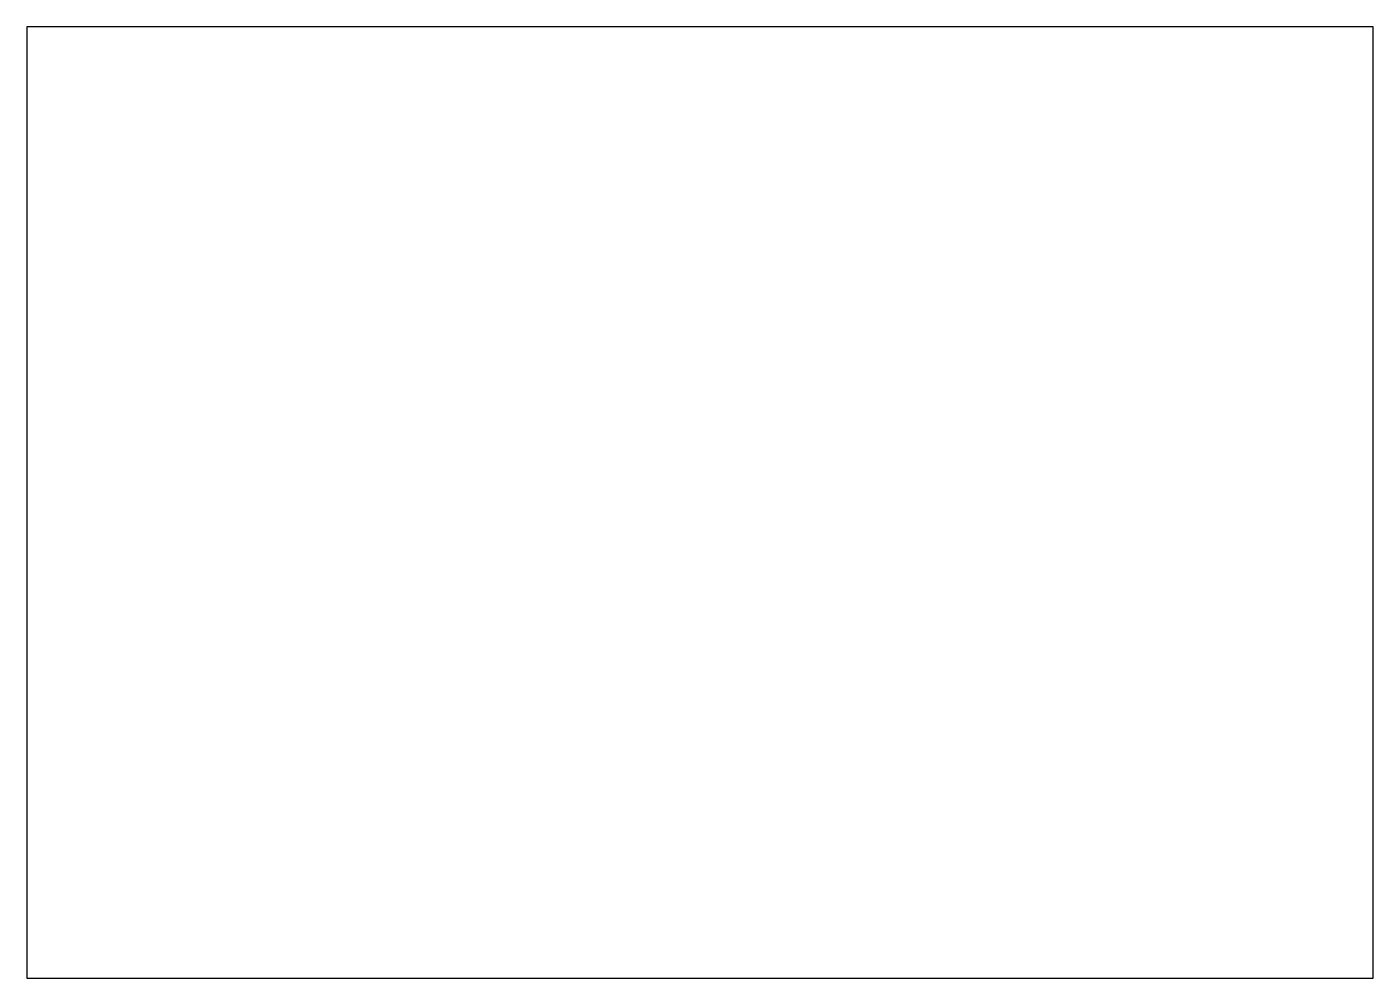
# Model space of a CAD drawing. Header units: millimetres. Extents: x -42.6 to 42.6, y -30.1 to 30.1.
import ezdxf

# ---------------------------------------------------------------- set-up
doc = ezdxf.new("R2010")
doc.units = ezdxf.units.MM
doc.layers.get('0').update_dxf_attribs({"linetype": 'CONTINUOUS'})

msp = doc.modelspace()

# ---------------------------------------------------------------- linework, layer by layer
for p, q in [((42.575, 30.075), (-42.575, 30.075)), ((-42.575, 30.075), (-42.575, -30.075)), ((42.575, -30.075), (42.575, 30.075)), ((-42.575, -30.075), (42.575, -30.075))]:
    msp.add_line(p, q)

doc.saveas('drawing.dxf')
